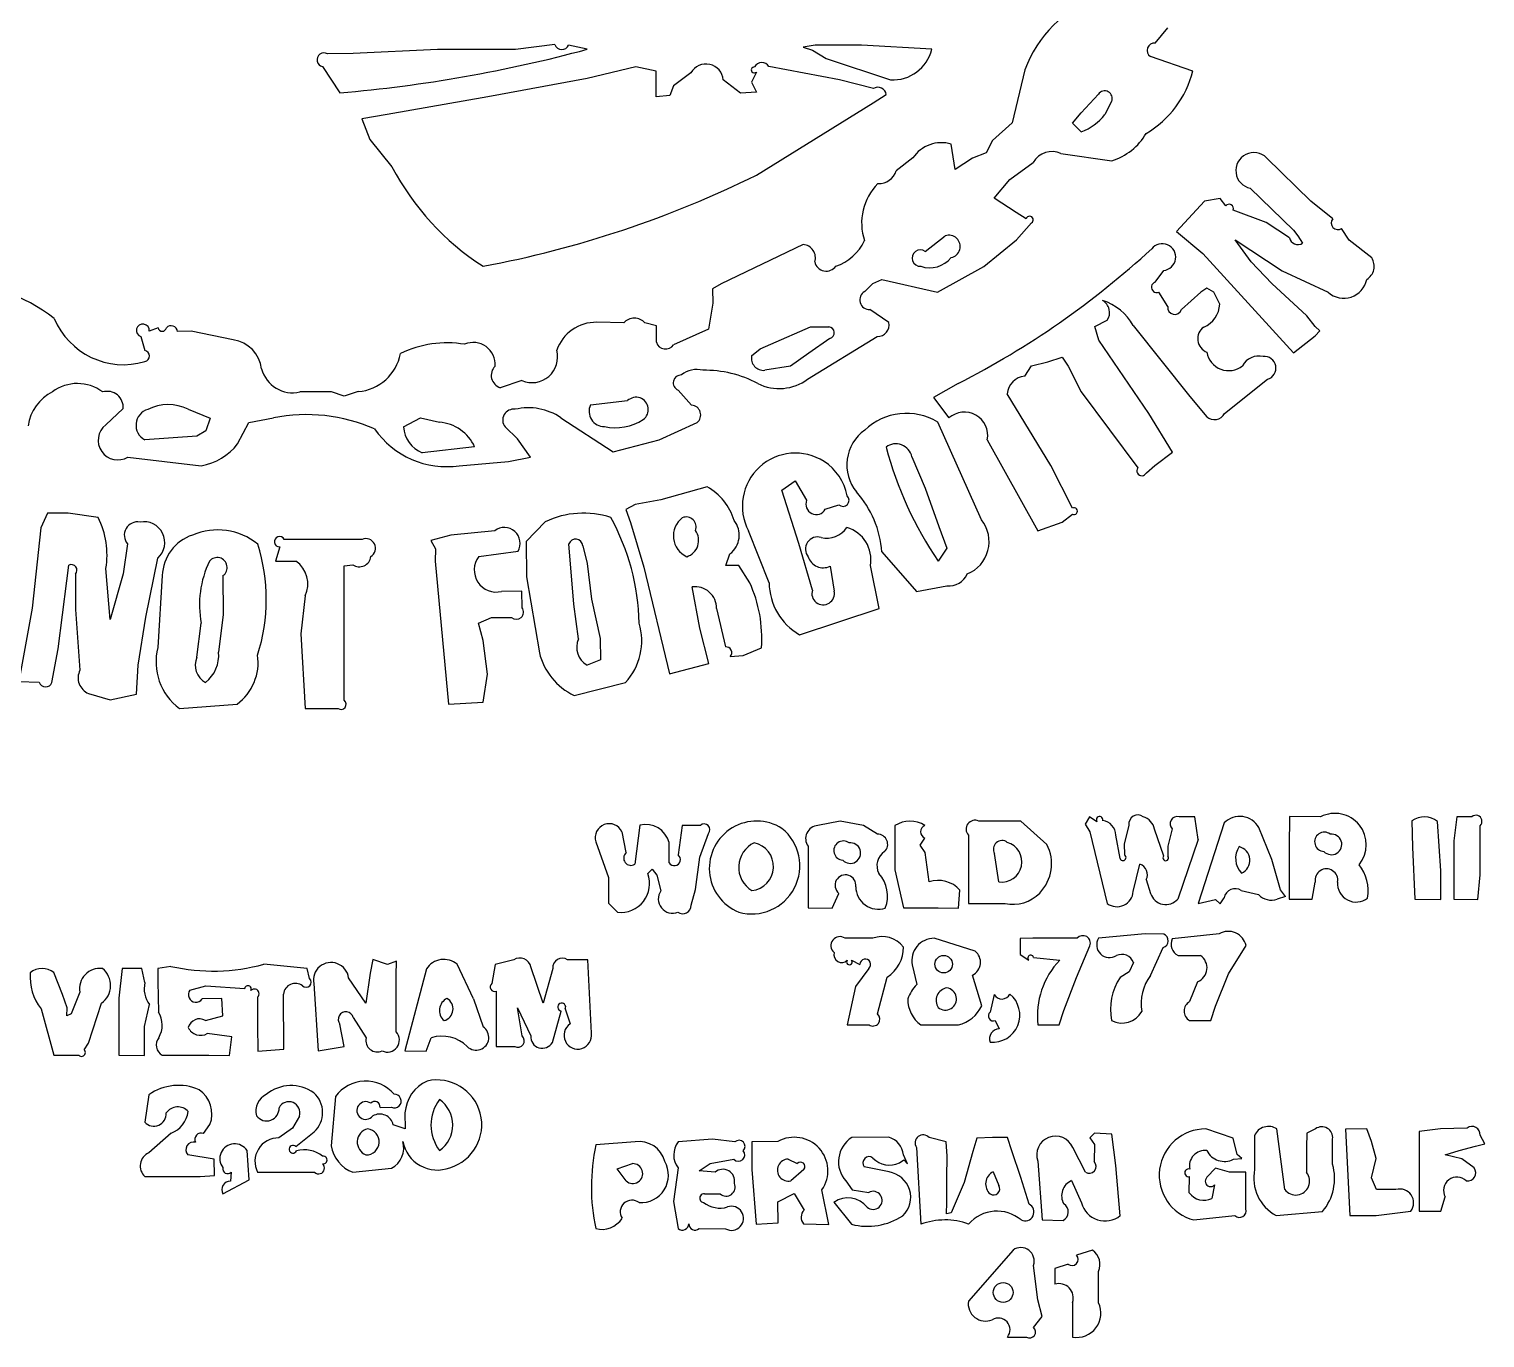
# Model space of a CAD drawing. Extents: x 1 to 17.4, y 1.6 to 27.
# Drawn here: x 7.15 to 17.35, y 2.01 to 11.18 of the extents above; entities that cross this region are included whole.
import ezdxf

# ---------------------------------------------------------------- set-up
doc = ezdxf.new("R2010")
doc.units = 0

msp = doc.modelspace()

# ---------------------------------------------------------------- linework, layer by layer
at = {"layer": 'Default', "color": 7, "linetype": 'CONTINUOUS'}
for p, q in [((15.04252, 11.081897), (15.13149, 11.189032)), ((10.01183, 11.037447), (9.42138, 11.010427)), ((10.559895, 11.037447), (10.01183, 11.037447)), ((10.834715, 11.071572), (10.559895, 11.037447)), ((11.06162, 11.038672), (10.931245, 11.068492)), ((12.659335, 11.067827), (12.575965, 11.053162)), ((12.575965, 11.053162), (12.641975, 11.032407)), ((12.641975, 11.032407), (12.73553, 10.974797)), ((12.98508, 11.067827), (12.659335, 11.067827)), ((13.4762, 11.039127), (12.98508, 11.067827)), ((9.206305, 10.917642), (9.328875, 10.733612)), ((9.42138, 11.010427), (9.24099, 11.007067)), ((12.829295, 10.824752), (12.33562, 10.917782)), ((12.73553, 10.974797), (13.187415, 10.824752)), ((15.30635, 10.886807), (15.009725, 10.988762)), ((11.06183, 10.833292), (10.365505, 10.705087)), ((11.402205, 10.915927), (11.06183, 10.833292)), ((11.54581, 10.886247), (11.402205, 10.915927)), ((11.54553, 10.705052), (11.54581, 10.886247)), ((11.7892, 10.873472), (11.66754, 10.783032)), ((12.13731, 10.731722), (12.01544, 10.824332)), ((12.247735, 10.879667), (12.21368, 10.808232)), ((13.067225, 10.763012), (12.829295, 10.824752)), ((14.12923, 10.894297), (14.039315, 10.523437)), ((11.63989, 10.715657), (11.54553, 10.705052)), ((11.66754, 10.783032), (11.63989, 10.715657)), ((12.24812, 10.738722), (12.13731, 10.731722)), ((12.21368, 10.808232), (12.24812, 10.738722)), ((13.06495, 10.662597), (13.15826, 10.721607)), ((14.524695, 10.594382), (14.644675, 10.724197)), ((10.365505, 10.705087), (9.659275, 10.581712)), ((12.247455, 10.157652), (13.06495, 10.662597)), ((14.7369, 10.673482), (14.690455, 10.581887)), ((9.659275, 10.581712), (9.481755, 10.552032)), ((9.481755, 10.552032), (9.539295, 10.407622)), ((14.039315, 10.523437), (13.90278, 10.399152)), ((14.46285, 10.520217), (14.524695, 10.594382)), ((14.524205, 10.460192), (14.46285, 10.520217)), ((9.539295, 10.407622), (9.6934, 10.215157)), ((13.64098, 10.197027), (13.61312, 10.374722)), ((13.857735, 10.312352), (13.763375, 10.275112)), ((13.90278, 10.399152), (13.857735, 10.312352)), ((14.382105, 10.308292), (14.737705, 10.258382)), ((13.344705, 10.277562), (13.22763, 10.187752)), ((13.763375, 10.275112), (13.64098, 10.197027)), ((14.025035, 10.127377), (14.18733, 10.246237)), ((16.13277, 9.975092), (15.82323, 10.279032)), ((13.913245, 9.995707), (14.025035, 10.127377)), ((16.012125, 9.772407), (15.709445, 10.064832)), ((14.068085, 9.896167), (13.913245, 9.995707)), ((15.38727, 9.974637), (15.19316, 9.760962)), ((15.49731, 9.993817), (15.38727, 9.974637)), ((15.53707, 9.941527), (15.49731, 9.993817)), ((15.821515, 9.824382), (15.589535, 9.912022)), ((16.286945, 9.851892), (16.13277, 9.975092)), ((14.137595, 9.850282), (14.068085, 9.896167)), ((14.069625, 9.702792), (14.17606, 9.821932)), ((15.983005, 9.718087), (15.821515, 9.824382)), ((13.430945, 9.622152), (13.5707, 9.732192)), ((13.84132, 9.516592), (14.069625, 9.702792)), ((15.19316, 9.760962), (15.37551, 9.608782)), ((15.71508, 9.549142), (15.60385, 9.704437)), ((15.60385, 9.704437), (15.932675, 9.485827)), ((16.012125, 9.772407), (16.043485, 9.730862)), ((16.043485, 9.730862), (16.075895, 9.680042)), ((16.401185, 9.702022), (16.349385, 9.783117)), ((16.56103, 9.576757), (16.401185, 9.702022)), ((12.574355, 9.670242), (12.00158, 9.395422)), ((15.37551, 9.608782), (16.01293, 8.910707)), ((13.51729, 9.336062), (13.84132, 9.516592)), ((15.86033, 9.397767), (15.71508, 9.549142)), ((12.00158, 9.395422), (11.939525, 9.360072)), ((13.006535, 9.342187), (13.063725, 9.396892)), ((13.063725, 9.396892), (13.12599, 9.426327)), ((13.12599, 9.426327), (13.51729, 9.336062)), ((15.04175, 9.406412), (15.10237, 9.488697)), ((16.104455, 9.170757), (15.86033, 9.397767)), ((15.932675, 9.485827), (16.255165, 9.336727)), ((11.939525, 9.360072), (11.94173, 9.258747)), ((15.131175, 9.236942), (15.06751, 9.337462)), ((15.362175, 9.337392), (15.22641, 9.215907)), ((15.40414, 9.364272), (15.362175, 9.337392)), ((15.453595, 9.336587), (15.40414, 9.364272)), ((15.495105, 9.252272), (15.453595, 9.336587)), ((11.94173, 9.258747), (11.911385, 9.077657)), ((13.17618, 9.124137), (13.043635, 9.215207)), ((8.05428, 9.087842), (7.99205, 9.062607)), ((11.317785, 9.121862), (11.12889, 9.125607)), ((11.547525, 9.101667), (11.46664, 9.121267)), ((11.546755, 8.985817), (11.547525, 9.101667)), ((12.34822, 8.973532), (12.627065, 9.092987)), ((12.627065, 9.092987), (12.755725, 9.092987)), ((14.620385, 9.095087), (14.70631, 9.139467)), ((14.646775, 9.000097), (14.620385, 9.095087)), ((14.887715, 9.102192), (15.286085, 8.605682)), ((16.16371, 9.095087), (16.104455, 9.170757)), ((16.197485, 9.066667), (16.16371, 9.095087)), ((7.93353, 9.024947), (7.96027, 8.927717)), ((8.28689, 9.062607), (8.19036, 9.061067)), ((8.58124, 9.001847), (8.28689, 9.062607)), ((11.911385, 9.077657), (11.66684, 8.967162)), ((12.606905, 8.727062), (13.094805, 9.026837)), ((12.7629, 9.012627), (12.615795, 8.910322)), ((14.99807, 8.485947), (14.646775, 9.000097)), ((16.01293, 8.910707), (16.16343, 9.031317)), ((16.16343, 9.031317), (16.197485, 9.066667)), ((12.21417, 8.890792), (12.275175, 8.940037)), ((12.275175, 8.940037), (12.34822, 8.973532)), ((12.615795, 8.910322), (12.48647, 8.818202)), ((14.291315, 8.848967), (14.391415, 8.882427)), ((14.391415, 8.882427), (14.43387, 8.818552)), ((12.48647, 8.818202), (12.306325, 8.789187)), ((14.12839, 8.748027), (14.176585, 8.821002)), ((14.176585, 8.821002), (14.291315, 8.848967)), ((14.43387, 8.818552), (14.52333, 8.638617)), ((10.604135, 8.717332), (10.452655, 8.667352)), ((13.66289, 8.697172), (13.48789, 8.598087)), ((15.528915, 8.486507), (15.82946, 8.726082)), ((9.26864, 8.637252), (9.04828, 8.637252)), ((9.359115, 8.607012), (9.26864, 8.637252)), ((9.45757, 8.639527), (9.359115, 8.607012)), ((11.08451, 8.546602), (11.344875, 8.576492)), ((11.79382, 8.544677), (11.6982, 8.649992)), ((13.48789, 8.598087), (13.596705, 8.454972)), ((14.31158, 8.122052), (14.006205, 8.623252)), ((14.52333, 8.638617), (14.920755, 8.104972)), ((15.286085, 8.605682), (15.40407, 8.463162)), ((7.80977, 8.520387), (7.686955, 8.406567)), ((8.264175, 8.515732), (8.418245, 8.453957)), ((15.164705, 8.216622), (14.99807, 8.485947)), ((8.418245, 8.453957), (8.38804, 8.365232)), ((8.611585, 8.273322), (8.690755, 8.424487)), ((8.690755, 8.424487), (8.862605, 8.454972)), ((9.774075, 8.393337), (9.89395, 8.456232)), ((9.89395, 8.456232), (10.02632, 8.424592)), ((10.57309, 8.307832), (10.486605, 8.392847)), ((10.877415, 8.456512), (11.24439, 8.217497)), ((11.565515, 8.301007), (11.83155, 8.423472)), ((13.82543, 7.741147), (13.51827, 8.426377)), ((8.324795, 8.328342), (7.96167, 8.303072)), ((8.38804, 8.365232), (8.324795, 8.328342)), ((10.66535, 8.181237), (10.57309, 8.307832)), ((11.24439, 8.217497), (11.565515, 8.301007)), ((13.8661, 8.302127), (14.220405, 7.665057)), ((7.843195, 8.181552), (8.356645, 8.120792)), ((10.272825, 8.253617), (9.90613, 8.211932)), ((10.509145, 8.151172), (10.66535, 8.181237)), ((13.337495, 8.182602), (13.430455, 7.962872)), ((15.04119, 8.121387), (15.164705, 8.216622)), ((10.16429, 8.120792), (10.509145, 8.151172)), ((14.46208, 7.823992), (14.31158, 8.122052)), ((14.98078, 8.070847), (15.04119, 8.121387)), ((11.902285, 7.972252), (11.578535, 7.881217)), ((12.426655, 7.950167), (12.519125, 8.015127)), ((12.519125, 8.015127), (12.59987, 7.878662)), ((13.430455, 7.962872), (13.527055, 7.693967)), ((11.578535, 7.881217), (11.396745, 7.848597)), ((12.545305, 7.575352), (12.426655, 7.950167)), ((7.27917, 7.788117), (7.232515, 7.684412)), ((7.424805, 7.787522), (7.27917, 7.788117)), ((7.634665, 7.756757), (7.424805, 7.787522)), ((11.396745, 7.848597), (11.33189, 7.813037)), ((11.33189, 7.813037), (11.36437, 7.722877)), ((12.73056, 7.814892), (12.82457, 7.847337)), ((14.39152, 7.725047), (14.462045, 7.780242)), ((7.232515, 7.684412), (7.171755, 7.122942)), ((10.413245, 7.665057), (10.106785, 7.634677)), ((10.767725, 7.727952), (10.6335, 7.590087)), ((11.36437, 7.722877), (11.457715, 7.410537)), ((12.336985, 7.300147), (12.192365, 7.663727)), ((13.527055, 7.693967), (13.58239, 7.542732)), ((14.220405, 7.665057), (14.39152, 7.725047)), ((7.840185, 7.572237), (7.80977, 7.362972)), ((8.906775, 7.551657), (8.87629, 7.450647)), ((9.063785, 7.604297), (8.93796, 7.604297)), ((9.484835, 7.604297), (9.063785, 7.604297)), ((10.106785, 7.634677), (9.96465, 7.597437)), ((9.96465, 7.597437), (9.999335, 7.538602)), ((10.6335, 7.590087), (10.63532, 7.341797)), ((10.96768, 7.149612), (10.93324, 7.572447)), ((11.03026, 7.558587), (11.06064, 7.435562)), ((12.640505, 7.249467), (12.545305, 7.575352)), ((7.968775, 7.058752), (8.05281, 7.473502)), ((8.87629, 7.450647), (9.02063, 7.452362)), ((9.999335, 7.538602), (9.99727, 7.451242)), ((9.99727, 7.451242), (10.08841, 6.449752)), ((10.301945, 7.484002), (10.5768, 7.521277)), ((12.033255, 7.421632), (12.06234, 7.502762)), ((13.12662, 7.516412), (13.369695, 7.239702)), ((13.58239, 7.542732), (13.521595, 7.452362)), ((7.414795, 7.314532), (7.428655, 7.423837)), ((7.475555, 7.361152), (7.475555, 7.113212)), ((7.718525, 7.041637), (7.68825, 7.400037)), ((7.80977, 7.362972), (7.718525, 7.041637)), ((8.08319, 7.350932), (8.05281, 6.846512)), ((8.508545, 7.350127), (8.509665, 7.076707)), ((9.357715, 7.419392), (9.41858, 7.426042)), ((9.359255, 7.287127), (9.357715, 7.419392)), ((11.06064, 7.435562), (11.09102, 7.186152)), ((11.457715, 7.410537), (11.637895, 6.662447)), ((12.12429, 7.421667), (12.033255, 7.421632)), ((12.20094, 7.300637), (12.12429, 7.421667)), ((12.764265, 7.415752), (12.79244, 7.242362)), ((13.10695, 7.120317), (13.0464, 7.421177)), ((7.354805, 6.836117), (7.414795, 7.314532)), ((9.359255, 7.066942), (9.359255, 7.287127)), ((10.63532, 7.341797), (10.72646, 6.809832)), ((11.85059, 6.981507), (11.797425, 7.271377)), ((13.369695, 7.239702), (13.583405, 7.279602)), ((9.0858, 7.207677), (9.05542, 6.941187)), ((10.60298, 7.240997), (10.462035, 7.239702)), ((10.604905, 7.124412), (10.60298, 7.240997)), ((10.99988, 6.906187), (10.96768, 7.149612)), ((11.09102, 7.186152), (11.151815, 6.910702)), ((7.171755, 7.122942), (7.078375, 6.608302)), ((7.475555, 7.113212), (7.505935, 6.686772)), ((7.9154, 6.723347), (7.968775, 7.058752)), ((8.509665, 7.076707), (8.478165, 6.814627)), ((9.359255, 6.578202), (9.359255, 7.066942)), ((10.298865, 7.017697), (10.391055, 7.057422)), ((10.391055, 7.057422), (10.53186, 7.057422)), ((11.967875, 7.119617), (12.031435, 6.850397)), ((12.549365, 6.935867), (13.10695, 7.120317)), ((8.326265, 6.778157), (8.356645, 7.016052)), ((9.05542, 6.941187), (9.0858, 6.419372)), ((10.331485, 6.895792), (10.298865, 7.017697)), ((11.91352, 6.733637), (11.85059, 6.981507)), ((10.361865, 6.660592), (10.331485, 6.895792)), ((11.151815, 6.910702), (11.15402, 6.760027)), ((12.15579, 6.790722), (12.2834, 6.844727)), ((7.309795, 6.601407), (7.354805, 6.836117)), ((11.15402, 6.760027), (11.06064, 6.723207)), ((12.06367, 6.783617), (12.15579, 6.790722)), ((7.90315, 6.519332), (7.9154, 6.723347)), ((10.331765, 6.463507), (10.361865, 6.660592)), ((11.637895, 6.662447), (11.91352, 6.733637)), ((7.078375, 6.608302), (7.2217, 6.603822)), ((9.359255, 6.476387), (9.359255, 6.578202)), ((10.9695, 6.510547), (11.330105, 6.601687)), ((7.56638, 6.524092), (7.71863, 6.480167)), ((7.71863, 6.480167), (7.90315, 6.519332)), ((8.204745, 6.419372), (8.60721, 6.449157)), ((10.08841, 6.449752), (10.331765, 6.463507)), ((9.0858, 6.419372), (9.315295, 6.419372)), ((12.835175, 5.629457), (12.67841, 5.599077)), ((12.99761, 5.599077), (12.835175, 5.629457)), ((14.10102, 5.629457), (13.806285, 5.629457)), ((14.10102, 5.629457), (14.283265, 5.466287)), ((14.58255, 5.659907), (14.55245, 5.609472)), ((14.634735, 5.625852), (14.58255, 5.659907)), ((15.320735, 5.660327), (15.210905, 5.659837)), ((15.345095, 5.500832), (15.320735, 5.660327)), ((15.526815, 5.617522), (15.344535, 5.052202)), ((15.984825, 5.661272), (15.98255, 5.448507)), ((16.202385, 5.659837), (15.984825, 5.661272)), ((16.842045, 5.630612), (16.84565, 5.446617)), ((17.04592, 5.281137), (17.02149, 5.628022)), ((17.157535, 5.660782), (17.13706, 5.490962)), ((17.262745, 5.659837), (17.157535, 5.660782)), ((11.334095, 5.408852), (11.30564, 5.555537)), ((11.431045, 5.601247), (11.39594, 5.327162)), ((11.72816, 5.597887), (11.69869, 5.393837)), ((11.85486, 5.599077), (11.72816, 5.597887)), ((11.85059, 5.377387), (11.91135, 5.543707)), ((13.095925, 5.538667), (12.99761, 5.599077)), ((13.217795, 5.597992), (13.217795, 5.287857)), ((13.73429, 5.531247), (13.73429, 5.383792)), ((14.55245, 5.609472), (14.584965, 5.554067)), ((14.584965, 5.554067), (14.70652, 5.052202)), ((14.796785, 5.366642), (14.76728, 5.532087)), ((14.85842, 5.600127), (14.8258, 5.469402)), ((15.102475, 5.384737), (15.038565, 5.574157)), ((15.16222, 5.575697), (15.131315, 5.454212)), ((15.861345, 5.361252), (15.76989, 5.584937)), ((17.319375, 5.253452), (17.319375, 5.597747)), ((11.1214, 5.485467), (11.21093, 5.235462)), ((11.6359, 5.337767), (11.635585, 5.478747)), ((12.610125, 5.453407), (12.610125, 5.021822)), ((13.396295, 5.460757), (13.42748, 5.509267)), ((13.430455, 5.409482), (13.396295, 5.460757)), ((13.458105, 5.203997), (13.430455, 5.409482)), ((14.8258, 5.469402), (14.82804, 5.392927)), ((15.131315, 5.454212), (15.13198, 5.383372)), ((15.345095, 5.500832), (15.201455, 5.083737)), ((15.98255, 5.448507), (15.98255, 5.082582)), ((16.84565, 5.446617), (16.86364, 5.082582)), ((17.13706, 5.490962), (17.13706, 5.082582)), ((11.82021, 5.149572), (11.85059, 5.377387)), ((13.73429, 5.383792), (13.73429, 5.052202)), ((13.94695, 5.204102), (13.91657, 5.402237)), ((14.8888, 5.137322), (14.93528, 5.327197)), ((15.92179, 5.149082), (15.861345, 5.361252)), ((11.21093, 5.235462), (11.211105, 5.054582)), ((11.485995, 5.263007), (11.51774, 5.291987)), ((11.51774, 5.291987), (11.548645, 5.251492)), ((11.548645, 5.251492), (11.578395, 5.141487)), ((13.217795, 5.287857), (13.278555, 5.021822)), ((14.97994, 5.219677), (15.01032, 5.122937)), ((17.043785, 5.081182), (17.04592, 5.281137)), ((17.304535, 5.080867), (17.319375, 5.253452)), ((11.78983, 5.039917), (11.82021, 5.149572)), ((12.77942, 5.019897), (12.82639, 5.123497)), ((13.664675, 5.019582), (13.673635, 5.146317)), ((15.645535, 5.143342), (15.76611, 5.114362)), ((15.955775, 5.101937), (15.89813, 5.082512)), ((15.955775, 5.101937), (15.92179, 5.149082)), ((16.143865, 5.081707), (16.16483, 5.202527)), ((11.211105, 5.054582), (11.273335, 4.991442)), ((12.610125, 5.021822), (12.77942, 5.019897)), ((13.278555, 5.021822), (13.522295, 5.021822)), ((13.522295, 5.021822), (13.664675, 5.019582)), ((13.73429, 5.052202), (13.991015, 5.052202)), ((15.344535, 5.052202), (15.46532, 5.081532)), ((15.46532, 5.081532), (15.498745, 5.050662)), ((15.498745, 5.050662), (15.525835, 5.092872)), ((15.98255, 5.082582), (16.143865, 5.081707)), ((16.86364, 5.082582), (17.043785, 5.081182)), ((17.13706, 5.082582), (17.304535, 5.080867)), ((13.064005, 4.809127), (12.869965, 4.809127)), ((13.781365, 4.718302), (13.494295, 4.809127)), ((14.09724, 4.806327), (14.09661, 4.695762)), ((14.18502, 4.809127), (14.09724, 4.806327)), ((14.367405, 4.809127), (14.18502, 4.809127)), ((14.49596, 4.809127), (14.367405, 4.809127)), ((14.97203, 4.839542), (14.646285, 4.809582)), ((15.102615, 4.837477), (14.97203, 4.839542)), ((15.491535, 4.839542), (15.16222, 4.804787)), ((14.09661, 4.695762), (14.15618, 4.655197)), ((14.49008, 4.534307), (14.584965, 4.756312)), ((15.00899, 4.548377), (15.09943, 4.743712)), ((15.55758, 4.560522), (15.679485, 4.757047)), ((7.80312, 4.596957), (7.77939, 4.388217)), ((7.941195, 4.597412), (7.80312, 4.596957)), ((7.96167, 4.497942), (7.941195, 4.597412)), ((8.05337, 4.596957), (8.05281, 4.506447)), ((8.143985, 4.611587), (8.05337, 4.596957)), ((9.099135, 4.596082), (8.795125, 4.626847)), ((9.116215, 4.526152), (9.099135, 4.596082)), ((9.558405, 4.661007), (9.541535, 4.565002)), ((9.661235, 4.625622), (9.558405, 4.661007)), ((9.72609, 4.648582), (9.661235, 4.625622)), ((9.72385, 4.546802), (9.72609, 4.648582)), ((9.935215, 4.594507), (9.78461, 4.019212)), ((10.264215, 4.385207), (10.14973, 4.626427)), ((10.41769, 4.625377), (10.392245, 4.491782)), ((10.547505, 4.657227), (10.41769, 4.625377)), ((10.75215, 4.353147), (10.66682, 4.607772)), ((10.82005, 4.597692), (10.75215, 4.353147)), ((11.06603, 4.657577), (10.9247, 4.657227)), ((11.09102, 4.142832), (11.06603, 4.657577)), ((12.91326, 4.656282), (12.973565, 4.625937)), ((13.03534, 4.596292), (12.94224, 4.469732)), ((13.339315, 4.621737), (13.3719, 4.484572)), ((14.19034, 4.674027), (14.37353, 4.655582)), ((14.890725, 4.639937), (14.86066, 4.573052)), ((15.203135, 4.687607), (15.360355, 4.687607)), ((7.384835, 4.413697), (7.323795, 4.569482)), ((8.05281, 4.506447), (8.055925, 4.291302)), ((9.144845, 4.490662), (9.176975, 4.019212)), ((9.510385, 4.354547), (9.389355, 4.531087)), ((9.541535, 4.565002), (9.510385, 4.354547)), ((9.72385, 4.152107), (9.72385, 4.546802)), ((13.09624, 4.278072), (13.16435, 4.537037)), ((13.82746, 4.335017), (13.763095, 4.550197)), ((14.402685, 4.301977), (14.49008, 4.534307)), ((14.86066, 4.573052), (14.796785, 4.534587)), ((15.33932, 4.503857), (15.283775, 4.364837)), ((15.466055, 4.332357), (15.55758, 4.560522)), ((7.41609, 4.321087), (7.384835, 4.413697)), ((7.505935, 4.430497), (7.444685, 4.280032)), ((7.77939, 4.388217), (7.77939, 3.988832)), ((8.27737, 4.445197), (8.388215, 4.474947)), ((8.388215, 4.474947), (8.661075, 4.456537)), ((8.75162, 4.396267), (8.75162, 4.199252)), ((8.935895, 4.031462), (8.933725, 4.417722)), ((10.42483, 4.438197), (10.422625, 4.353462)), ((12.94224, 4.469732), (12.88358, 4.201492)), ((13.914295, 4.414257), (13.88619, 4.291547)), ((7.23472, 4.313247), (7.323655, 3.988832)), ((7.41343, 4.264422), (7.41609, 4.321087)), ((7.567185, 4.073567), (7.657835, 4.354057)), ((7.95964, 4.189417), (7.99429, 4.344152)), ((8.5013, 4.386047), (8.363225, 4.383807)), ((8.508545, 4.264632), (8.5013, 4.386047)), ((10.264215, 4.385207), (10.331485, 4.188297)), ((10.422625, 4.353462), (10.422625, 4.049592)), ((10.604905, 4.124387), (10.57372, 4.321997)), ((10.57372, 4.321997), (10.6657, 4.124597)), ((10.817635, 4.078747), (10.87836, 4.298897)), ((10.90783, 4.313387), (10.94136, 4.208282)), ((14.370485, 4.201492), (14.402685, 4.301977)), ((15.433855, 4.231872), (15.466055, 4.332357)), ((7.444685, 4.280032), (7.41343, 4.264422)), ((7.959535, 3.987432), (7.95964, 4.189417)), ((8.38573, 4.231872), (8.508545, 4.264632)), ((8.75162, 4.199252), (8.753195, 4.018092)), ((9.35901, 4.049382), (9.328875, 4.206287)), ((9.422255, 4.253152), (9.511645, 4.109792)), ((12.88358, 4.201492), (13.037125, 4.201492)), ((13.400075, 4.201492), (13.66331, 4.201492)), ((13.921995, 4.232257), (13.948665, 4.174297)), ((14.220405, 4.201492), (14.370485, 4.201492)), ((15.283775, 4.231872), (15.433855, 4.231872)), ((8.5699, 4.117527), (8.399135, 4.140732)), ((8.554535, 3.987117), (8.5699, 4.117527)), ((9.933045, 4.017427), (9.968535, 4.111507)), ((7.323655, 3.988832), (7.49792, 3.988832)), ((7.53558, 4.027857), (7.567185, 4.073567)), ((7.77939, 3.988832), (7.959535, 3.987432)), ((8.08319, 3.988832), (8.409285, 3.988832)), ((8.409285, 3.988832), (8.554535, 3.987117)), ((8.753195, 4.018092), (8.935895, 4.031462)), ((9.176975, 4.019212), (9.35901, 4.049382)), ((9.78461, 4.019212), (9.933045, 4.017427)), ((10.422625, 4.049592), (10.55335, 4.049592)), ((7.99023, 3.711772), (7.96034, 3.520252)), ((9.296885, 3.699732), (9.268115, 3.355017)), ((9.60954, 3.621997), (9.690845, 3.624237)), ((9.78461, 3.585072), (9.78482, 3.472582)), ((8.372255, 3.440242), (8.417335, 3.502647)), ((8.99613, 3.477307), (8.90072, 3.409967)), ((9.04415, 3.562742), (8.99613, 3.477307)), ((9.78482, 3.472582), (9.70264, 3.501632)), ((15.58894, 3.408357), (15.39805, 3.472337)), ((15.951015, 3.047787), (15.89603, 3.472617)), ((16.166545, 3.473527), (16.10617, 3.443322)), ((16.52554, 3.472337), (16.377, 3.471742)), ((16.377, 3.471742), (16.407905, 2.864702)), ((16.559805, 3.383892), (16.52554, 3.472337)), ((17.04158, 3.472337), (16.89262, 3.455222)), ((17.22967, 3.477832), (17.04158, 3.472337)), ((8.14472, 3.442552), (7.9903, 3.305807)), ((9.01923, 3.348647), (9.14747, 3.452422)), ((11.397025, 3.381197), (11.122345, 3.361142)), ((11.940925, 3.400657), (11.699705, 3.381197)), ((12.09552, 3.381197), (11.940925, 3.400657)), ((12.216585, 3.382212), (12.215185, 3.189187)), ((12.398795, 3.384207), (12.216585, 3.382212)), ((13.176495, 3.413712), (12.91557, 3.412732)), ((13.57742, 3.382667), (13.458105, 3.411577)), ((13.58456, 3.280467), (13.57742, 3.382667)), ((13.792985, 3.406817), (13.76467, 3.314697)), ((13.90236, 3.411577), (13.792985, 3.406817)), ((14.007745, 3.411542), (13.90236, 3.411577)), ((14.03809, 3.320157), (14.007745, 3.411542)), ((14.618145, 3.443567), (14.583775, 3.409932)), ((14.583775, 3.409932), (14.616535, 3.362367)), ((14.738335, 3.436637), (14.618145, 3.443567)), ((14.76728, 3.216067), (14.738335, 3.436637)), ((15.616135, 3.293662), (15.58894, 3.408357)), ((15.738075, 3.424842), (15.73951, 3.188872)), ((16.10617, 3.443322), (16.10407, 3.342172)), ((16.286385, 3.224537), (16.286385, 3.402267)), ((16.590465, 3.264227), (16.559805, 3.383892)), ((16.89262, 3.455222), (16.89402, 3.279382)), ((17.286615, 3.350887), (17.353535, 3.367267)), ((17.353535, 3.367267), (17.319375, 3.427887)), ((8.44782, 3.261182), (8.26155, 3.289847)), ((8.6931, 3.116002), (8.67735, 3.320752)), ((13.3068, 3.227827), (13.27768, 3.291177)), ((13.369695, 3.342697), (13.400075, 2.803942)), ((13.582355, 3.129442), (13.58456, 3.280467)), ((13.76467, 3.314697), (13.704785, 3.098222)), ((14.10102, 3.132382), (14.03809, 3.320157)), ((14.55371, 3.169657), (14.46453, 3.341577)), ((14.616535, 3.362367), (14.615345, 3.243192)), ((15.65082, 3.264367), (15.616135, 3.293662)), ((16.10407, 3.342172), (16.10407, 3.166577)), ((16.89402, 3.279382), (16.89402, 2.895082)), ((17.0763, 3.290967), (17.17234, 3.320437)), ((17.19208, 3.261812), (17.0763, 3.290967)), ((17.17234, 3.320437), (17.286615, 3.350887)), ((8.450025, 3.147292), (8.44782, 3.261182)), ((8.565665, 3.170357), (8.56171, 3.106447)), ((8.75162, 3.168502), (9.151355, 3.168502)), ((9.420015, 3.168502), (9.689935, 3.197097)), ((11.27078, 3.193877), (11.37823, 3.229297)), ((11.334095, 3.107742), (11.27078, 3.193877)), ((11.69869, 3.198777), (11.666035, 2.963892)), ((11.84702, 3.179247), (11.923005, 3.229297)), ((11.95797, 3.168502), (11.84702, 3.179247)), ((11.923005, 3.229297), (12.090375, 3.259677)), ((12.215185, 3.189187), (12.245565, 2.803942)), ((12.47016, 3.260902), (12.534315, 3.229297)), ((12.580655, 3.189222), (12.488605, 3.107742)), ((13.17737, 3.170707), (13.003945, 3.207632)), ((13.24961, 3.234687), (13.27985, 3.256842)), ((13.27985, 3.256842), (13.3068, 3.227827)), ((13.90705, 3.171967), (13.94695, 3.076172)), ((14.220405, 3.246622), (14.250785, 2.834322)), ((14.79759, 2.864632), (14.76728, 3.216067)), ((15.466475, 3.198392), (15.405295, 3.133712)), ((15.564195, 3.168502), (15.466475, 3.198392)), ((15.67847, 3.168747), (15.564195, 3.168502)), ((15.590445, 3.259677), (15.65082, 3.264367)), ((15.67875, 3.039212), (15.67847, 3.168747)), ((16.559805, 3.130842), (16.590465, 3.264227)), ((17.278215, 3.199757), (17.19208, 3.261812)), ((7.96167, 3.138122), (8.34842, 3.138122)), ((8.34842, 3.138122), (8.450025, 3.147292)), ((8.508545, 3.016602), (8.6931, 3.116002)), ((12.87343, 3.108687), (12.919, 3.044917)), ((13.582355, 2.957067), (13.582355, 3.129442)), ((13.704785, 3.098222), (13.61193, 2.884092)), ((14.1587, 2.945937), (14.10102, 3.132382)), ((14.4569, 3.109982), (14.526725, 2.954617)), ((15.2815, 3.024722), (15.283565, 3.138332)), ((15.4586, 3.079637), (15.44068, 2.985907)), ((16.59302, 3.046982), (16.559805, 3.130842)), ((11.666035, 2.963892), (11.69869, 2.773562)), ((11.883595, 3.016602), (11.992935, 3.016602)), ((12.397115, 2.961127), (12.512335, 3.019577)), ((12.39967, 2.813742), (12.397115, 2.961127)), ((12.512335, 3.019577), (12.58202, 2.903377)), ((12.75597, 2.801737), (12.707075, 3.045547)), ((12.919, 3.044917), (13.03464, 3.027382)), ((15.67875, 2.912582), (15.67875, 3.039212)), ((16.73015, 3.046982), (16.59302, 3.046982)), ((17.044135, 2.895082), (17.0763, 2.995532)), ((12.790935, 2.958082), (12.91396, 2.803942)), ((13.58043, 2.877512), (13.582355, 2.957067)), ((13.61193, 2.884092), (13.58043, 2.877512)), ((15.314155, 2.834322), (15.60098, 2.864702)), ((15.89141, 2.864702), (16.216385, 2.893997)), ((16.407905, 2.864702), (16.590885, 2.864702)), ((16.590885, 2.864702), (16.834415, 2.896762)), ((16.89402, 2.895082), (17.044135, 2.895082)), ((11.84667, 2.773562), (12.031925, 2.772792)), ((12.245565, 2.803942), (12.39967, 2.813742)), ((12.57796, 2.807337), (12.75597, 2.801737)), ((14.250785, 2.834322), (14.39677, 2.831522)), ((14.046175, 2.623902), (13.733415, 2.266377)), ((14.603515, 2.623692), (14.49232, 2.588797)), ((14.220755, 2.274147), (14.190025, 2.516137)), ((14.33979, 2.494647), (14.33972, 2.384712)), ((14.43163, 2.524747), (14.33979, 2.494647)), ((14.645725, 2.254127), (14.645725, 2.472737)), ((14.25145, 2.157737), (14.220755, 2.274147)), ((14.463445, 2.256297), (14.463445, 2.013992)), ((14.190025, 2.081962), (14.25145, 2.157737)), ((14.00771, 2.013992), (14.14057, 2.013992))]:
    msp.add_line(p, q, dxfattribs=at)
for centre, radius in [((13.560375, 4.626847), 0.061355), ((13.977155, 2.326402), 0.069335)]:
    msp.add_circle(centre, radius, dxfattribs=at)
for centre, radius, start, end in [((14.92835, 10.603482), 0.850395, 109.719166, 160.002188), ((8.47792, 20.640467), 9.943325, 274.909453, 285.060805), ((10.883575, 11.088757), 0.0518, 199.36221, 336.955236), ((13.20341, 11.104927), 0.28063, 266.732561, 346.43826), ((15.03643, 11.031707), 0.050575, 83.092161, 238.11423), ((9.21705, 10.964927), 0.048475, 60.410002, 257.214708), ((11.8949, 10.814672), 0.120925, 4.571802, 150.917585), ((12.286095, 10.889012), 0.057295, 30.130254, 152.998793), ((12.232895, 10.894297), 0.020825, 84.035362, 315.393149), ((14.62539, 11.055647), 0.70154, 300.271139, 346.075914), ((13.099635, 10.713487), 0.059185, 7.882242, 123.19926), ((14.68888, 10.695392), 0.052745, 335.450612, 506.934444), ((14.392045, 10.815092), 0.378735, 290.423673, 321.990521), ((14.619965, 10.654757), 0.41349, 286.54473, 330.27567), ((13.54515, 10.143127), 0.24136, 73.643016, 146.157325), ((14.31914, 10.169167), 0.152705, 65.651186, 149.683656), ((15.734645, 10.188767), 0.12649, 45.522684, 258.516703), ((11.34302, 11.085187), 1.864975, 207.808023, 237.154347), ((8.981885, 16.753822), 7.36029, 280.565596, 296.338477), ((13.105515, 10.224957), 0.127645, 267.450783, 343.053494), ((13.375435, 9.821162), 0.390215, 134.928874, 198.430422), ((15.5608, 9.922347), 0.03052, 340.203556, 501.084713), ((14.16227, 9.843457), 0.025585, 302.654496, 524.485343), ((16.323555, 9.822422), 0.047005, 141.17789, 303.298519), ((12.69052, 9.848217), 0.34881, 289.202068, 334.450769), ((13.59632, 9.656907), 0.07952, 281.906394, 468.814643), ((16.04247, 9.730862), 0.06083, 192.098119, 303.340556), ((12.569385, 9.578577), 0.091805, 341.101662, 446.882942), ((13.396365, 9.575952), 0.057715, 53.184401, 273.683149), ((10.891625, 14.120282), 6.09014, 297.067308, 312.653163), ((15.09201, 9.582497), 0.094395, 276.299764, 501.584007), ((12.737735, 9.568532), 0.083825, 193.586566, 323.632831), ((13.46367, 9.698347), 0.19089, 250.540681, 321.34849), ((16.46863, 9.518762), 0.10906, 301.499614, 392.116981), ((6.58708, 8.201677), 1.204, 52.17676, 89.807968), ((15.05309, 9.371377), 0.036855, 107.931828, 293.018611), ((16.36496, 9.458527), 0.163975, 227.973169, 348.474251), ((13.04017, 9.283107), 0.06797, 119.663399, 272.910692), ((14.626405, 9.194312), 0.096915, 325.557201, 420.49776), ((14.56757, 8.932162), 0.362495, 27.973628, 72.903886), ((15.17944, 9.229277), 0.048825, 170.967106, 344.106099), ((15.314015, 9.259447), 0.18123, 292.66624, 357.735936), ((7.812745, 9.357062), 0.52843, 202.749505, 286.388804), ((7.94704, 9.068277), 0.04536, 352.829799, 612.69894), ((8.083225, 9.091657), 0.02919, 187.516098, 352.292587), ((8.144685, 9.055152), 0.04606, 7.372976, 134.95249), ((11.12315, 8.834582), 0.29106, 88.864227, 160.968388), ((11.391915, 9.053402), 0.10094, 42.257247, 137.283735), ((12.752505, 9.052212), 0.040915, 284.712064, 445.464855), ((13.09827, 9.106602), 0.07987, 267.498958, 372.691098), ((15.440925, 9.009862), 0.10017, 124.735601, 249.370322), ((8.547605, 8.770322), 0.23394, 7.038448, 81.737816), ((10.07812, 8.249417), 0.732725, 80.204184, 116.3616), ((10.264425, 8.832412), 0.15211, 354.633411, 473.903968), ((11.6114, 9.006187), 0.067795, 197.493295, 324.861271), ((7.95453, 8.888797), 0.039375, 280.696058, 441.659278), ((9.42817, 8.968842), 0.330645, 275.107061, 349.036208), ((10.67515, 8.881902), 0.17927, 246.658664, 375.396123), ((12.298485, 8.874692), 0.085855, 169.177305, 275.23364), ((15.55814, 8.941157), 0.154525, 189.320677, 308.927601), ((15.77045, 8.758492), 0.13104, 77.482493, 151.544328), ((15.80699, 8.804867), 0.081935, 285.892897, 455.723716), ((8.997565, 8.856807), 0.22533, 194.867648, 283.007837), ((10.47985, 8.753872), 0.09072, 134.863884, 252.558407), ((11.82924, 8.625632), 0.169085, 75.321443, 129.242121), ((11.88587, 8.002352), 0.78694, 61.816486, 91.003642), ((7.48882, 8.402437), 0.294035, 53.000178, 126.671893), ((11.720285, 8.701022), 0.05558, 87.933788, 246.597839), ((12.4066, 8.999747), 0.338345, 243.860793, 306.298468), ((14.14043, 8.614012), 0.13454, 95.132362, 176.069875), ((7.46271, 8.351092), 0.32375, 117.501598, 171.198434), ((7.69763, 8.529347), 0.11249, 355.430987, 466.439257), ((11.40406, 8.513947), 0.0861, 306.070321, 493.400333), ((8.01347, 8.405027), 0.11438, 106.217871, 243.074234), ((8.12372, 8.231812), 0.31675, 63.682542, 116.676215), ((9.096125, 7.303647), 1.174775, 66.120524, 101.465683), ((10.545475, 8.440727), 0.075915, 81.170567, 219.112933), ((10.64967, 8.120687), 0.405755, 55.860714, 103.185715), ((11.18216, 8.501697), 0.107485, 155.308317, 270.010794), ((11.789095, 8.476742), 0.06811, 308.547887, 446.017866), ((13.299065, 8.063847), 0.42364, 58.840213, 133.673204), ((13.70559, 8.333067), 0.16345, 349.091919, 491.769193), ((15.4572, 8.524552), 0.0812, 229.13195, 332.049964), ((7.771445, 8.298487), 0.1372, 128.01278, 301.53747), ((10.075565, 8.727762), 0.613445, 214.778407, 278.317284), ((9.982745, 8.406462), 0.20909, 183.603327, 248.505175), ((10.005985, 8.132097), 0.293195, 24.485555, 86.020625), ((11.25853, 8.745157), 0.359135, 257.724466, 303.11595), ((13.182305, 8.126357), 0.30065, 125.784539, 219.032747), ((8.28192, 8.534947), 0.420875, 280.225056, 321.563125), ((13.22518, 8.159222), 0.11473, 11.743038, 126.908845), ((12.520735, 7.837467), 0.37149, 57.277864, 207.878688), ((15.6903, 8.927402), 2.622795, 194.945212, 214.220985), ((12.523325, 7.841492), 0.366695, 10.739381, 57.277864), ((14.949105, 8.084987), 0.034685, 144.770279, 335.965935), ((11.70919, 7.623057), 0.399, 16.608857, 61.058327), ((12.66742, 7.851292), 0.07287, 157.953299, 330.030202), ((12.85397, 7.878697), 0.04298, 226.878414, 406.357945), ((12.42249, 7.466572), 0.705915, 4.047154, 41.793612), ((7.111135, 7.495762), 0.58499, 350.582098, 386.499431), ((11.0353, 7.161827), 0.62615, 72.139898, 115.297119), ((9.822235, 6.985567), 1.603315, 1.136142, 28.79363), ((11.825985, 7.628517), 0.160265, 127.566958, 245.459679), ((11.75588, 7.692042), 0.06923, 338.298563, 473.470566), ((14.473175, 7.802117), 0.024535, 242.971616, 476.885127), ((7.91106, 7.633592), 0.093695, 79.813095, 220.872153), ((7.95509, 7.582212), 0.146195, 311.946384, 460.833831), ((8.47162, 7.223777), 0.44695, 50.998437, 113.181497), ((10.48111, 7.577347), 0.11088, 329.625068, 487.728606), ((11.723435, 7.596562), 0.119385, 287.562797, 395.828074), ((11.96217, 7.634257), 0.165305, 307.304326, 398.488499), ((12.73833, 7.789272), 0.17619, 258.028877, 324.792001), ((12.816485, 7.463352), 0.233765, 349.602447, 433.646752), ((13.633945, 7.589002), 0.24458, 291.881925, 398.467687), ((8.393605, 7.339907), 0.31059, 108.380361, 177.965483), ((7.525185, 7.184367), 1.287195, 342.323837, 377.486448), ((8.90541, 7.588022), 0.036365, 26.546963, 272.117661), ((9.511085, 7.542277), 0.06734, 300.290733, 472.961535), ((10.980385, 7.555962), 0.049945, 2.998649, 160.705453), ((12.67554, 7.536677), 0.08442, 71.886991, 220.367597), ((9.044325, 7.146007), 0.69986, 154.1595, 190.702041), ((8.468575, 7.407177), 0.06965, 305.033582, 500.970564), ((8.90422, 7.290312), 0.1995, 335.529393, 414.311585), ((9.46415, 7.493592), 0.08148, 236.006181, 353.33596), ((10.42455, 7.389747), 0.154665, 142.449779, 284.024302), ((12.717085, 7.516622), 0.11137, 198.116064, 295.063772), ((7.445595, 7.387647), 0.03997, 318.539848, 475.111976), ((13.59926, 7.415297), 0.136605, 263.332221, 337.069333), ((11.81769, 7.122522), 0.15022, 358.885712, 457.751081), ((11.339905, 6.909477), 0.945735, 356.073855, 384.432106), ((12.763005, 7.304487), 0.426055, 180.584356, 239.903347), ((12.715475, 7.224547), 0.078995, 161.608255, 373.046774), ((10.56588, 7.093647), 0.0497, 226.796761, 398.259904), ((11.01801, 6.891837), 0.426125, 317.088966, 377.131567), ((8.440435, 6.743787), 0.400995, 165.158478, 233.999202), ((11.133615, 6.849032), 0.145425, 156.851397, 239.887928), ((12.035635, 6.811267), 0.039375, 315.39423, 456.124447), ((8.45132, 6.722507), 0.136885, 156.009437, 241.987509), ((8.23502, 6.792717), 0.24416, 308.509476, 365.148486), ((8.391785, 6.741967), 0.36351, 306.346017, 368.153324), ((11.1648, 6.917457), 0.451395, 193.794161, 244.362066), ((7.61293, 6.633957), 0.119315, 153.72044, 247.036073), ((7.266115, 6.616282), 0.046165, 195.690767, 341.190416), ((9.336155, 6.448737), 0.036015, 234.587401, 410.139748), ((12.249345, 5.298497), 0.33166, 57.639991, 247.79821), ((13.32493, 5.431287), 0.19817, 58.408899, 122.731902), ((13.77923, 5.573772), 0.061915, 64.08126, 223.421783), ((14.653005, 5.639152), 0.02261, 343.966584, 576.093536), ((14.662665, 5.528972), 0.10465, 1.693413, 83.381759), ((14.921595, 5.609087), 0.063805, 54.044033, 188.055236), ((14.92331, 5.548047), 0.118195, 12.769964, 72.400072), ((15.197185, 5.611642), 0.05012, 74.099115, 225.791038), ((15.63598, 5.508987), 0.15393, 29.561092, 135.167416), ((16.303045, 5.464852), 0.219415, 320.17324, 477.304802), ((16.930105, 5.513012), 0.146895, 51.522349, 126.824678), ((17.29106, 5.628792), 0.042, 312.348466, 492.361222), ((11.21646, 5.512802), 0.098875, 25.611106, 196.045592), ((11.47175, 5.437237), 0.169015, 14.223321, 103.942224), ((11.88216, 5.570412), 0.039585, 317.544274, 493.609758), ((12.21445, 5.316487), 0.3374, 254.453816, 410.984384), ((12.684325, 5.507482), 0.091805, 93.681748, 216.089262), ((13.096135, 5.466952), 0.071715, 314.584835, 450.151538), ((13.448165, 5.554382), 0.049665, 113.010024, 245.370526), ((16.22811, 5.484662), 0.0679, 52.187512, 267.89461), ((16.27823, 5.466462), 0.07238, 223.336051, 456.746072), ((11.36871, 5.370807), 0.05145, 132.302498, 301.963078), ((12.31315, 5.305917), 0.189805, 115.296504, 238.927946), ((12.19786, 5.311727), 0.169295, 275.8665, 438.357951), ((12.857505, 5.423237), 0.06734, 53.737594, 266.344529), ((12.90584, 5.405667), 0.07238, 223.336051, 456.746072), ((13.209395, 5.317327), 0.11697, 122.558376, 207.245565), ((13.969105, 5.432722), 0.060725, 52.115235, 210.120931), ((13.966865, 5.344487), 0.141785, 261.932955, 433.811168), ((14.02248, 5.330417), 0.294035, 315.827694, 387.515327), ((15.75428, 5.368357), 0.148085, 146.105519, 224.327803), ((15.607665, 5.354952), 0.09884, 294.301534, 436.131788), ((11.672545, 5.359922), 0.042805, 211.158083, 412.377812), ((14.817015, 5.374272), 0.02163, 200.641957, 419.425663), ((14.912145, 5.254537), 0.07623, 332.785238, 432.346534), ((15.11665, 5.371542), 0.019355, 137.048531, 397.59882), ((16.24204, 5.140752), 0.29393, 350.232847, 398.651075), ((11.2978, 5.191327), 0.20139, 263.017561, 380.853115), ((12.87196, 5.180442), 0.07294, 351.968209, 591.324158), ((12.929395, 5.104352), 0.237475, 339.100814, 402.165849), ((13.52219, 5.011952), 0.20244, 41.582388, 108.458558), ((16.243055, 5.216037), 0.07938, 350.279153, 549.802582), ((11.66005, 5.084017), 0.099855, 144.858537, 292.015646), ((13.1024, 5.170152), 0.158235, 179.955317, 287.982894), ((14.046035, 5.307562), 0.261205, 257.846867, 315.827694), ((14.77449, 5.144322), 0.11452, 233.574871, 356.493833), ((15.116755, 5.156362), 0.11158, 197.423051, 319.390903), ((15.602345, 5.078557), 0.07784, 56.305413, 169.405459), ((15.857425, 5.203297), 0.12747, 224.239329, 288.620017), ((16.450745, 5.192482), 0.129885, 175.502491, 308.543646), ((11.731835, 5.038202), 0.05803, 233.713396, 361.685901), ((12.83381, 4.756697), 0.0637, 55.426137, 229.475312), ((13.12977, 4.634652), 0.18648, 37.071214, 110.644452), ((13.494855, 4.650892), 0.158235, 90.201049, 190.613195), ((14.53572, 4.774757), 0.052605, 339.470776, 499.143006), ((14.72206, 4.762542), 0.089215, 148.167808, 302.895263), ((15.084135, 4.791172), 0.049875, 287.873424, 428.262904), ((15.241705, 4.766812), 0.088095, 154.464754, 244.034661), ((15.5559, 4.730797), 0.12635, 11.993574, 120.625172), ((12.845815, 4.694117), 0.05523, 165.128485, 314.869884), ((13.02869, 4.746862), 0.249865, 302.886151, 360.045683), ((13.717315, 4.640217), 0.10101, 296.95151, 410.636834), ((14.808195, 4.607212), 0.088795, 21.61971, 115.097749), ((7.242245, 4.461017), 0.13573, 53.056412, 128.293234), ((7.64562, 4.455732), 0.141925, 82.521852, 190.244322), ((7.57002, 4.477607), 0.151585, 305.408599, 411.64444), ((8.438895, 5.926257), 1.347325, 257.356877, 285.330807), ((9.2664, 4.515092), 0.124005, 7.412886, 191.36594), ((10.05649, 4.516072), 0.144445, 49.808459, 147.10873), ((10.59087, 4.593247), 0.077315, 10.843686, 124.131104), ((10.886305, 4.602942), 0.0665, 54.724471, 184.539818), ((12.89961, 4.642317), 0.01953, 139.553721, 405.603458), ((13.011155, 4.625132), 0.037625, 309.976389, 538.757466), ((14.170145, 4.670212), 0.02051, 10.69938, 227.064876), ((14.78716, 4.263232), 0.570115, 136.513318, 186.216242), ((15.301275, 4.601297), 0.104615, 291.329697, 415.596957), ((7.514895, 4.536337), 0.35812, 174.998719, 218.524395), ((8.138315, 4.455032), 0.181755, 166.345274, 217.593133), ((9.015415, 4.410617), 0.08197, 51.686357, 175.020272), ((9.09098, 4.500777), 0.03577, 226.250053, 405.150847), ((10.413945, 4.468297), 0.03199, 132.70612, 289.909963), ((15.132575, 4.310867), 0.40348, 146.326427, 191.288776), ((15.27555, 4.352307), 0.33089, 143.660136, 189.89087), ((8.319125, 4.412892), 0.052815, 142.260112, 326.582963), ((8.684, 4.452862), 0.023205, 334.181873, 530.842338), ((8.72894, 4.420172), 0.03297, 313.465068, 496.806008), ((13.54984, 4.303902), 0.25361, 134.560661, 161.7979), ((13.597545, 4.372257), 0.09051, 99.416244, 212.963961), ((13.57126, 4.383877), 0.07854, 230.774116, 441.606089), ((13.90257, 4.270617), 0.19131, 265.089859, 410.36536), ((13.968475, 4.445127), 0.06237, 209.669018, 334.166421), ((7.91603, 4.199427), 0.16737, 328.424616, 393.287375), ((9.370385, 4.240062), 0.053515, 14.179044, 219.119922), ((10.12054, 4.302572), 0.09436, 116.17668, 228.527225), ((10.037415, 4.313737), 0.08442, 284.138773, 420.565132), ((10.88312, 4.326442), 0.027965, 332.190578, 620.19501), ((13.529155, 4.379957), 0.220255, 179.181587, 234.121266), ((13.60416, 4.441837), 0.24752, 283.826806, 334.434548), ((13.907855, 4.264142), 0.03493, 128.327265, 293.929228), ((14.810225, 4.374112), 0.159985, 242.722946, 330.564499), ((15.3228, 4.298372), 0.077105, 120.43062, 239.56938), ((8.34352, 4.163482), 0.080395, 58.333171, 166.054114), ((10.283045, 4.113677), 0.08897, 225.57683, 417.012852), ((10.99561, 4.128482), 0.096495, 124.202805, 368.548827), ((13.064005, 4.241882), 0.048475, 236.362846, 408.30121), ((8.124525, 4.061037), 0.083195, 142.399895, 240.210145), ((8.352025, 4.224417), 0.096005, 205.652785, 299.370986), ((9.591235, 4.093272), 0.08127, 168.271217, 294.320857), ((9.66092, 4.095617), 0.08456, 244.627158, 401.92886), ((10.04305, 3.868782), 0.253925, 45.57683, 107.06073), ((10.575225, 4.089702), 0.045675, 241.401618, 409.422307), ((10.74697, 4.119347), 0.08148, 176.305029, 330.126172), ((13.95276, 4.103737), 0.0707, 93.317373, 199.632636), ((7.517065, 4.008012), 0.027125, 225.029465, 407.026539), ((8.197045, 3.420502), 0.357245, 66.217567, 125.377701), ((8.98577, 3.498692), 0.277515, 54.826359, 128.822447), ((9.508775, 3.545452), 0.262115, 40.402283, 143.942672), ((10.04704, 3.568307), 0.262955, 114.273203, 176.340662), ((10.00861, 3.501737), 0.314125, 286.797734, 462.818126), ((8.2262, 3.577372), 0.20524, 338.655698, 415.950375), ((8.870725, 3.597882), 0.13104, 116.734233, 194.624635), ((9.023605, 3.588152), 0.18375, 312.387189, 408.386585), ((9.709955, 3.667812), 0.047565, 246.313426, 451.874222), ((10.26453, 3.500652), 0.29764, 143.192079, 217.26559), ((9.898465, 3.499182), 0.22057, 305.853166, 414.604503), ((8.02453, 3.578947), 0.08701, 222.439746, 363.443237), ((8.192705, 3.527147), 0.09933, 42.854248, 144.955911), ((8.075245, 3.621717), 0.192185, 291.193229, 351.921708), ((8.814655, 3.616152), 0.08743, 215.982923, 363.513816), ((8.970335, 3.585597), 0.077245, 342.786114, 512.309517), ((9.509545, 3.601557), 0.062125, 55.901473, 322.188655), ((9.572125, 3.627352), 0.0378, 351.842506, 497.267697), ((9.607335, 3.478287), 0.09814, 13.746738, 119.764536), ((9.546575, 3.379902), 0.096565, 104.06645, 248.485137), ((9.511715, 3.382142), 0.09212, 269.658314, 442.893273), ((15.39525, 3.148167), 0.32417, 89.501767, 255.512342), ((15.837055, 3.382527), 0.107625, 56.796788, 156.863968), ((16.21047, 3.410982), 0.076405, 353.461608, 485.065777), ((17.26425, 3.434397), 0.05551, 353.266607, 488.524377), ((8.303235, 3.325687), 0.05495, 75.988485, 220.687066), ((8.35598, 3.399082), 0.04424, 68.390691, 207.008362), ((8.59041, 3.264647), 0.103495, 32.835226, 217.716106), ((8.898235, 3.244732), 0.165235, 89.134658, 207.468948), ((9.612865, 3.340632), 0.162925, 298.230251, 375.795197), ((10.010675, 3.429497), 0.245105, 190.459047, 291.226619), ((11.42646, 3.198252), 0.185325, 14.502747, 99.148951), ((11.818005, 3.289322), 0.1498, 142.165726, 217.187209), ((12.124955, 3.349872), 0.042945, 313.295754, 493.220538), ((12.513735, 3.179177), 0.235025, 325.349744, 479.273767), ((13.02547, 3.242562), 0.20258, 122.855082, 221.356631), ((13.13922, 3.279907), 0.13888, 4.658862, 74.438635), ((13.415825, 3.374652), 0.05614, 41.153563, 214.691462), ((14.343535, 3.291317), 0.131005, 22.557729, 199.941129), ((8.02985, 3.212777), 0.10108, 113.029987, 227.584428), ((8.999595, 3.330097), 0.02702, 43.342526, 337.685926), ((9.077365, 3.122512), 0.20426, 50.783881, 104.972836), ((9.21166, 3.254357), 0.026915, 258.687317, 461.026731), ((9.503525, 3.391662), 0.23828, 188.84882, 249.480112), ((12.504425, 3.065182), 1.413405, 167.913244, 191.907673), ((12.122295, 3.289252), 0.043505, 222.846786, 402.431354), ((13.037195, 3.235107), 0.04312, 50.357317, 219.578488), ((13.18087, 3.381932), 0.162505, 224.363137, 295.028378), ((15.39077, 3.212777), 0.108535, 82.608135, 191.474134), ((15.527935, 3.382772), 0.138075, 206.842854, 296.916834), ((8.541025, 3.193037), 0.033495, 165.64915, 317.378794), ((9.179355, 3.197797), 0.040495, 226.290511, 408.168782), ((11.38089, 3.159542), 0.06979, 227.89734, 452.184783), ((11.43773, 3.148937), 0.19348, 266.355483, 389.64512), ((12.01292, 3.107252), 0.082285, 348.760516, 491.880572), ((12.47219, 3.183447), 0.077455, 91.500344, 282.230019), ((12.55668, 3.208332), 0.03066, 321.451664, 496.893726), ((13.14916, 2.992942), 0.17997, 313.882409, 440.984245), ((13.948665, 3.087302), 0.09436, 116.17668, 228.527225), ((14.58038, 3.209907), 0.048265, 236.46745, 403.570534), ((15.277195, 3.164862), 0.0273, 74.706048, 283.457359), ((16.0326, 3.128532), 0.29925, 168.370427, 241.846321), ((16.02826, 3.106272), 0.09688, 217.138847, 398.498051), ((15.93579, 3.126117), 0.36414, 320.40144, 375.68301), ((17.23205, 3.164897), 0.057855, 261.049962, 397.024561), ((8.560205, 3.046702), 0.05978, 88.568282, 210.226141), ((12.034445, 3.065847), 0.0644, 229.883062, 383.167939), ((13.9102, 3.052897), 0.043505, 236.511268, 392.349435), ((14.502505, 3.003757), 0.115605, 113.235375, 209.499914), ((15.431335, 3.106062), 0.037975, 133.282339, 315.896871), ((17.15722, 3.041802), 0.093205, 45.05529, 209.760047), ((11.375185, 2.890462), 0.08246, 52.471119, 212.664339), ((11.87999, 2.986992), 0.029855, 83.026228, 264.566278), ((12.88939, 2.818887), 0.170485, 38.156178, 125.277336), ((13.065405, 2.971837), 0.06349, 228.61288, 478.982354), ((15.384365, 3.100742), 0.127925, 216.477461, 296.126806), ((16.758115, 2.955072), 0.09604, 322.620923, 466.910789), ((11.99199, 3.103437), 0.185885, 231.842895, 286.783488), ((12.07354, 2.846012), 0.08421, 240.387012, 469.324316), ((12.631265, 2.853222), 0.070315, 134.463298, 220.731296), ((13.02526, 3.250472), 0.460215, 256.006399, 302.705599), ((13.93372, 2.633807), 0.26243, 49.824287, 139.137725), ((14.13056, 2.890287), 0.06237, 243.806653, 423.191682), ((14.368665, 2.890532), 0.065345, 295.471425, 419.453618), ((14.69119, 2.997107), 0.16989, 194.481261, 308.771575), ((15.63325, 2.899387), 0.047355, 227.074218, 376.186995), ((11.163295, 2.937817), 0.16954, 255.694943, 327.183131), ((11.72767, 2.810277), 0.046795, 231.709492, 356.871334), ((11.81853, 2.807547), 0.044135, 179.753862, 309.624949), ((13.569755, 2.352092), 0.48265, 69.948831, 110.584028), ((14.10053, 2.546552), 0.094535, 341.218375, 485.089527), ((14.4597, 2.558942), 0.04424, 230.579923, 402.471581), ((14.53152, 2.522157), 0.124425, 336.597938, 414.669499), ((14.367685, 2.287832), 0.1008, 341.773407, 466.10366), ((13.8535, 2.247687), 0.12152, 171.152583, 292.629938), ((14.492215, 2.181397), 0.169855, 260.24407, 385.346547), ((13.94289, 2.064952), 0.08246, 321.825509, 481.143162), ((14.16206, 2.050322), 0.04221, 239.367434, 408.56151)]:
    msp.add_arc(centre, radius, start, end, dxfattribs=at)

doc.saveas('drawing.dxf')
